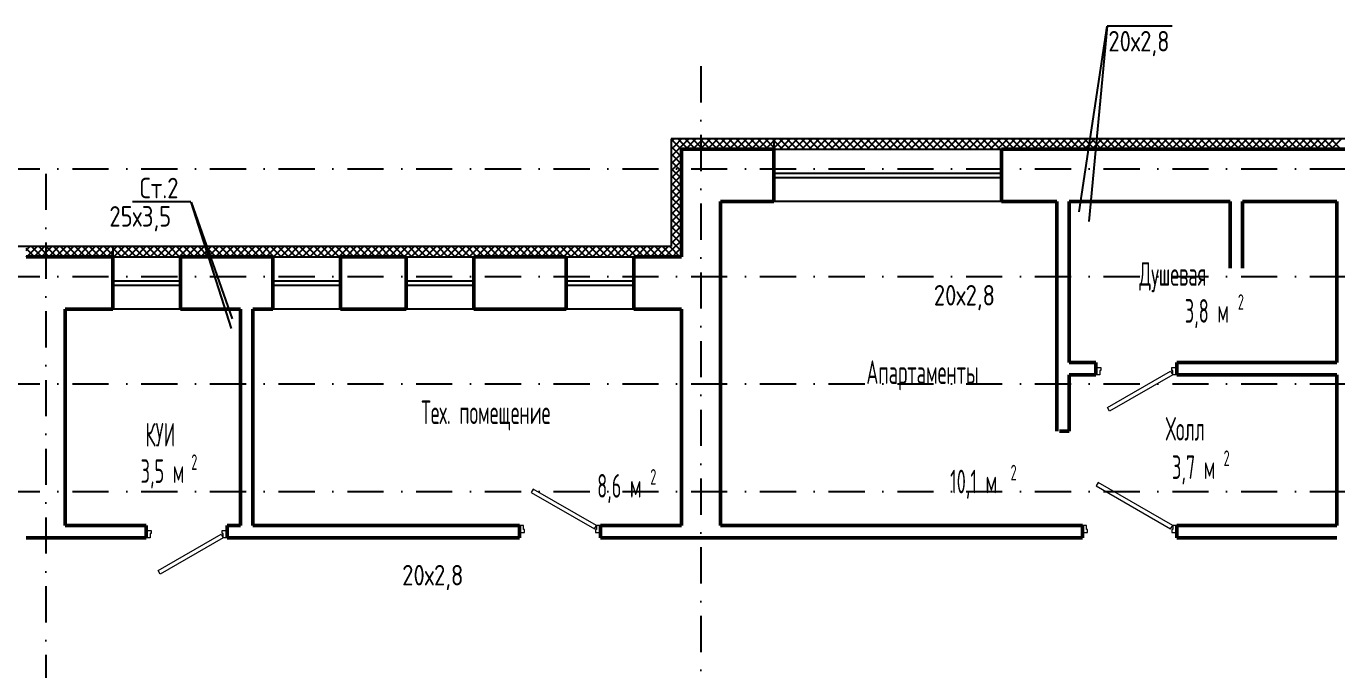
# Model space of a CAD drawing. Extents: x -1560602 to 321118, y -2308202 to -430103.
# Drawn here: x -1528714 to -1515934, y -2192684 to -2186406 of the extents above; entities that cross this region are included whole.
import ezdxf
from ezdxf.enums import TextEntityAlignment as Align

# ---------------------------------------------------------------- set-up
doc = ezdxf.new("R2010")
doc.units = 0
doc.header["$MEASUREMENT"] = 0
doc.linetypes.add('Dot & Dashed', pattern=[670.277762, 352.777767, -176.388884, 0, -141.111112])
doc.linetypes.add('Штрихпунктирная', pattern=[0.670278, 0.352778, -0.176389, 0, -0.141111])
doc.layers.get('0').update_dxf_attribs({"color": 255, "linetype": 'CONTINUOUS'})
doc.layers.add('Двери', color=4, linetype='CONTINUOUS', lineweight=15)
doc.layers.add('стены', color=5, linetype='CONTINUOUS', lineweight=50)
for name, color, linetype in [('Оси', 253, 'Dot & Dashed'), ('отделка', 240, 'CONTINUOUS'), ('Текст', 7, 'CONTINUOUS'), ('Утеплитель', 6, 'CONTINUOUS')]:
    doc.layers.add(name, color=color, linetype=linetype)
doc.styles.get("Standard").update_dxf_attribs({"font": 'spds.shx', "width": 0.7, "height": 250})

msp = doc.modelspace()

# ---------------------------------------------------------------- linework, layer by layer
at = {"color": 0}
for p, q in [((-1518445.8, -2188215.6, 0), (-1518172.9, -2186406.1, 0)), ((-1518172.9, -2186406.1, 0), (-1518351.9, -2188309.6, 0)), ((-1517538.9, -2186406.1, 0), (-1518172.9, -2186406.1, 0)), ((-1527107.9, -2188118.3, 0), (-1527678.1, -2188118.3, 0)), ((-1526711.1, -2189355.2, 0), (-1527106.8, -2188121.6, 0)), ((-1527106.8, -2188121.6, 0), (-1526707, -2189261.2, 0))]:
    msp.add_line(p, q, dxfattribs=at)
at = {"layer": 'Двери', "color": 0, "linetype": 'Continuous'}
for p, q in [((-1518283.7, -2189735.8), (-1518233.7, -2189735.8)), ((-1518243.7, -2189805.8), (-1518283.7, -2189805.8)), ((-1518233.7, -2189765.8), (-1518243.7, -2189765.8)), ((-1518243.7, -2189765.8), (-1518243.7, -2189805.8)), ((-1518233.7, -2189735.8), (-1518233.7, -2189765.8)), ((-1518168.6, -2190126.2), (-1517553.7, -2189771.2)), ((-1517533.7, -2189805.8), (-1518148.6, -2190160.8)), ((-1517553.7, -2189771.2), (-1517533.7, -2189805.8)), ((-1517543.7, -2189765.8), (-1517543.7, -2189735.8)), ((-1517543.7, -2189735.8), (-1517493.7, -2189735.8)), ((-1517533.7, -2189765.8), (-1517543.7, -2189765.8)), ((-1517533.7, -2189805.8), (-1517533.7, -2189765.8)), ((-1517493.7, -2189805.8), (-1517533.7, -2189805.8)), ((-1518148.6, -2190160.8), (-1518168.6, -2190126.2)), ((-1518261.1, -2190855.9), (-1518281.1, -2190890.5)), ((-1517533.7, -2191275.9), (-1518261.1, -2190855.9)), ((-1523768.6, -2190920.9), (-1523788.6, -2190955.5)), ((-1523788.6, -2190955.5), (-1523173.7, -2191310.5)), ((-1523153.7, -2191275.9), (-1523768.6, -2190920.9)), ((-1518281.1, -2190890.5), (-1517553.7, -2191310.5)), ((-1527543.7, -2191325.9), (-1527493.7, -2191325.9)), ((-1527493.7, -2191355.9), (-1527503.7, -2191355.9)), ((-1527503.7, -2191355.9), (-1527503.7, -2191395.9)), ((-1527493.7, -2191325.9), (-1527493.7, -2191355.9)), ((-1527428.6, -2191716.2), (-1526813.7, -2191361.2)), ((-1526813.7, -2191361.2), (-1526793.7, -2191395.9)), ((-1526803.7, -2191355.9), (-1526803.7, -2191325.9)), ((-1526803.7, -2191325.9), (-1526753.7, -2191325.9)), ((-1526793.7, -2191355.9), (-1526803.7, -2191355.9)), ((-1526793.7, -2191395.9), (-1526793.7, -2191355.9)), ((-1523863.7, -2191275.9), (-1523903.7, -2191275.9)), ((-1523903.7, -2191345.9), (-1523853.7, -2191345.9)), ((-1523863.7, -2191315.9), (-1523863.7, -2191275.9)), ((-1523853.7, -2191315.9), (-1523863.7, -2191315.9)), ((-1523853.7, -2191345.9), (-1523853.7, -2191315.9)), ((-1523173.7, -2191310.5), (-1523153.7, -2191275.9)), ((-1523153.7, -2191315.9), (-1523163.7, -2191315.9)), ((-1523163.7, -2191315.9), (-1523163.7, -2191345.9)), ((-1523163.7, -2191345.9), (-1523113.7, -2191345.9)), ((-1523113.7, -2191275.9), (-1523153.7, -2191275.9)), ((-1523153.7, -2191275.9), (-1523153.7, -2191315.9)), ((-1518373.7, -2191275.9), (-1518413.7, -2191275.9)), ((-1518413.7, -2191345.9), (-1518363.7, -2191345.9)), ((-1518373.7, -2191315.9), (-1518373.7, -2191275.9)), ((-1518363.7, -2191315.9), (-1518373.7, -2191315.9)), ((-1518363.7, -2191345.9), (-1518363.7, -2191315.9)), ((-1517553.7, -2191310.5), (-1517533.7, -2191275.9)), ((-1517533.7, -2191315.9), (-1517543.7, -2191315.9)), ((-1517543.7, -2191315.9), (-1517543.7, -2191345.9)), ((-1517543.7, -2191345.9), (-1517493.7, -2191345.9)), ((-1517493.7, -2191275.9), (-1517533.7, -2191275.9)), ((-1517533.7, -2191275.9), (-1517533.7, -2191315.9)), ((-1527503.7, -2191395.9), (-1527543.7, -2191395.9)), ((-1526793.7, -2191395.9), (-1527408.6, -2191750.9)), ((-1526753.7, -2191395.9), (-1526793.7, -2191395.9)), ((-1527408.6, -2191750.9), (-1527428.6, -2191716.2))]:
    msp.add_line(p, q, dxfattribs=at)
at = {"layer": 'Оси', "color": 0, "linetype": 'Штрихпунктирная', "lineweight": -3, "ltscale": 1000}
for p, q in [((-1522133.7, -2186796.2), (-1522133.7, -2201571.1)), ((-1556419, -2187796.2), (-1508353.7, -2187796.2)), ((-1528523.7, -2187846.2), (-1528523.7, -2201571.1)), ((-1556419, -2188846.2), (-1496963.7, -2188846.2)), ((-1556419, -2189896.2), (-1496963.7, -2189896.2)), ((-1556419, -2190946.2), (-1496963.7, -2190946.2))]:
    msp.add_line(p, q, dxfattribs=at)
at = {"layer": 'отделка', "color": 0, "ltscale": 100}
for p, q in [((-1521423.7, -2187605.8), (-1519203.7, -2187605.8)), ((-1521423.7, -2187840.8), (-1519203.7, -2187840.8)), ((-1521423.7, -2187880.8), (-1519203.7, -2187880.8)), ((-1519203.7, -2188115.8), (-1521423.7, -2188115.8)), ((-1527868.7, -2188655.8), (-1527208.7, -2188655.8)), ((-1526308.7, -2188655.8), (-1525648.7, -2188655.8)), ((-1525008.7, -2188655.8), (-1524348.7, -2188655.8)), ((-1523448.7, -2188655.8), (-1522788.7, -2188655.8)), ((-1527868.7, -2188890.8), (-1527208.7, -2188890.8)), ((-1527868.7, -2188930.8), (-1527208.7, -2188930.8)), ((-1526308.7, -2188890.8), (-1525648.7, -2188890.8)), ((-1526308.7, -2188930.8), (-1525648.7, -2188930.8)), ((-1525008.7, -2188890.8), (-1524348.7, -2188890.8)), ((-1525008.7, -2188930.8), (-1524348.7, -2188930.8)), ((-1523448.7, -2188890.8), (-1522788.7, -2188890.8)), ((-1523448.7, -2188930.8), (-1522788.7, -2188930.8)), ((-1527208.7, -2189165.8), (-1527868.7, -2189165.8)), ((-1525648.7, -2189165.8), (-1526308.7, -2189165.8)), ((-1524348.7, -2189165.8), (-1525008.7, -2189165.8)), ((-1522788.7, -2189165.8), (-1523448.7, -2189165.8))]:
    msp.add_line(p, q, dxfattribs=at)
at = {"layer": 'стены', "color": 0, "linetype": 'Continuous'}
for p, q in [((-1522323.7, -2187605.8), (-1522323.7, -2188655.8)), ((-1521423.7, -2187605.8), (-1522323.7, -2187605.8)), ((-1521423.7, -2187605.8), (-1521423.7, -2187675.8)), ((-1521423.7, -2187605.8), (-1521423.7, -2187675.8)), ((-1521423.7, -2187675.8), (-1521423.7, -2188115.8)), ((-1512283.7, -2187605.8), (-1519203.7, -2187605.8)), ((-1519203.7, -2187605.8), (-1519203.7, -2187675.8)), ((-1519203.7, -2187605.8), (-1519203.7, -2187675.8)), ((-1519203.7, -2187675.8), (-1519203.7, -2188115.8)), ((-1521943.7, -2188655.8), (-1521943.7, -2188115.8)), ((-1521943.7, -2188115.8), (-1521423.7, -2188115.8)), ((-1519203.7, -2188115.8), (-1518663.7, -2188115.8)), ((-1518663.7, -2188115.8), (-1518663.7, -2190355.9)), ((-1518543.7, -2189685.8), (-1518543.7, -2188115.8)), ((-1518543.7, -2188115.8), (-1516973.7, -2188115.8)), ((-1516973.7, -2188115.8), (-1516973.7, -2188765.8)), ((-1516853.7, -2188765.8), (-1516853.7, -2188115.8)), ((-1515933.7, -2188115.8), (-1515933.7, -2189685.8)), ((-1515933.7, -2189662.8), (-1515933.7, -2188138.8)), ((-1527868.7, -2188655.8), (-1528713.7, -2188655.8)), ((-1527868.7, -2188655.8), (-1527868.7, -2188725.8)), ((-1527868.7, -2188655.8), (-1527868.7, -2188725.8)), ((-1526308.7, -2188655.8), (-1527208.7, -2188655.8)), ((-1527208.7, -2188655.8), (-1527208.7, -2188725.8)), ((-1527208.7, -2188655.8), (-1527208.7, -2188725.8)), ((-1526308.7, -2188655.8), (-1526308.7, -2188725.8)), ((-1526308.7, -2188655.8), (-1526308.7, -2188725.8)), ((-1525008.7, -2188655.8), (-1525648.7, -2188655.8)), ((-1525648.7, -2188655.8), (-1525648.7, -2188725.8)), ((-1525648.7, -2188655.8), (-1525648.7, -2188725.8)), ((-1525008.7, -2188655.8), (-1525008.7, -2188725.8)), ((-1525008.7, -2188655.8), (-1525008.7, -2188725.8)), ((-1523448.7, -2188655.8), (-1524348.7, -2188655.8)), ((-1524348.7, -2188655.8), (-1524348.7, -2188725.8)), ((-1524348.7, -2188655.8), (-1524348.7, -2188725.8)), ((-1523448.7, -2188655.8), (-1523448.7, -2188725.8)), ((-1523448.7, -2188655.8), (-1523448.7, -2188725.8)), ((-1522323.7, -2188655.8), (-1522788.7, -2188655.8)), ((-1522788.7, -2188655.8), (-1522788.7, -2188725.8)), ((-1522788.7, -2188655.8), (-1522788.7, -2188725.8)), ((-1521943.7, -2189165.8), (-1521943.7, -2188655.8)), ((-1527868.7, -2188725.8), (-1527868.7, -2189165.8)), ((-1527208.7, -2188725.8), (-1527208.7, -2189165.8)), ((-1526308.7, -2188725.8), (-1526308.7, -2189165.8)), ((-1525648.7, -2188725.8), (-1525648.7, -2189165.8)), ((-1525008.7, -2188725.8), (-1525008.7, -2189165.8)), ((-1524348.7, -2188725.8), (-1524348.7, -2189165.8)), ((-1523448.7, -2188725.8), (-1523448.7, -2189165.8)), ((-1522788.7, -2188725.8), (-1522788.7, -2189165.8)), ((-1521943.7, -2188715.9), (-1521943.7, -2191275.9)), ((-1528333.7, -2191275.9), (-1528333.7, -2189165.8)), ((-1528333.7, -2189165.8), (-1527868.7, -2189165.8)), ((-1527208.7, -2189165.8), (-1526623.7, -2189165.8)), ((-1526623.7, -2189165.8), (-1526623.7, -2191275.9)), ((-1526503.7, -2191275.9), (-1526503.7, -2189165.8)), ((-1526503.7, -2189165.8), (-1526308.7, -2189165.8)), ((-1525648.7, -2189165.8), (-1525008.7, -2189165.8)), ((-1524348.7, -2189165.8), (-1523448.7, -2189165.8)), ((-1522788.7, -2189165.8), (-1522323.7, -2189165.8)), ((-1522323.7, -2189165.8), (-1522323.7, -2191275.9)), ((-1521943.7, -2191275.9), (-1521943.7, -2189165.8)), ((-1518283.7, -2189685.8), (-1518543.7, -2189685.8)), ((-1515933.7, -2189685.8), (-1517493.7, -2189685.8)), ((-1518543.7, -2189805.8), (-1518283.7, -2189805.8)), ((-1518543.7, -2190355.9), (-1518543.7, -2189805.8)), ((-1517493.7, -2189805.8), (-1515933.7, -2189805.8)), ((-1515933.7, -2189805.8), (-1515933.7, -2191275.9)), ((-1518638.7, -2190355.9), (-1518543.7, -2190355.9)), ((-1527543.7, -2191275.9), (-1528333.7, -2191275.9)), ((-1526623.7, -2191275.9), (-1526753.7, -2191275.9)), ((-1523903.7, -2191275.9), (-1526503.7, -2191275.9)), ((-1522323.7, -2191275.9), (-1523113.7, -2191275.9)), ((-1518413.7, -2191275.9), (-1521943.7, -2191275.9)), ((-1515933.7, -2191275.9), (-1517493.7, -2191275.9)), ((-1528333.7, -2191395.9), (-1528713.7, -2191395.9)), ((-1528333.7, -2191395.9), (-1527543.7, -2191395.9)), ((-1526753.7, -2191395.9), (-1523903.7, -2191395.9)), ((-1523113.7, -2191395.9), (-1522323.7, -2191395.9)), ((-1522323.7, -2191395.9), (-1521943.7, -2191395.9)), ((-1521943.7, -2191395.9), (-1518413.7, -2191395.9)), ((-1517493.7, -2191395.9), (-1515933.7, -2191395.9))]:
    msp.add_line(p, q, dxfattribs=at)
at = {"layer": 'стены', "color": 0, "ltscale": 100}
for p, q in [((-1516853.7, -2188115.8), (-1515933.7, -2188115.8)), ((-1518283.7, -2189685.8), (-1518283.7, -2189805.8)), ((-1517493.7, -2189685.8), (-1517493.7, -2189805.8)), ((-1527543.7, -2191275.9), (-1527543.7, -2191395.9)), ((-1526753.7, -2191275.9), (-1526753.7, -2191395.9)), ((-1523903.7, -2191275.9), (-1523903.7, -2191395.9)), ((-1523113.7, -2191275.9), (-1523113.7, -2191395.9)), ((-1518413.7, -2191275.9), (-1518413.7, -2191395.9)), ((-1517493.7, -2191275.9), (-1517493.7, -2191395.9))]:
    msp.add_line(p, q, dxfattribs=at)
at = {"layer": 'Утеплитель', "color": 0, "linetype": 'Continuous'}
for p, q in [((-1522423.7, -2187505.8), (-1522423.7, -2188555.8)), ((-1521423.7, -2187505.8), (-1522423.7, -2187505.8)), ((-1522408.8, -2187524.9), (-1522423.7, -2187509.9)), ((-1522423.7, -2187535.1), (-1522410.9, -2187522.2)), ((-1522410.9, -2187522.2), (-1522394.5, -2187505.8)), ((-1522327.8, -2187605.8), (-1522408.8, -2187524.9)), ((-1522379.7, -2187561.8), (-1522323.8, -2187505.8)), ((-1522323.7, -2187539.2), (-1522357.1, -2187505.8)), ((-1522323.7, -2187576.5), (-1522253.1, -2187505.8)), ((-1522257.1, -2187605.8), (-1522323.7, -2187539.2)), ((-1522186.4, -2187605.8), (-1522286.4, -2187505.8)), ((-1522282.4, -2187605.8), (-1522182.4, -2187505.8)), ((-1522115.7, -2187605.8), (-1522215.7, -2187505.8)), ((-1522211.6, -2187605.8), (-1522111.6, -2187505.8)), ((-1522044.9, -2187605.8), (-1522144.9, -2187505.8)), ((-1522140.9, -2187605.8), (-1522040.9, -2187505.8)), ((-1521974.2, -2187605.8), (-1522074.2, -2187505.8)), ((-1522070.2, -2187605.8), (-1521970.2, -2187505.8)), ((-1521903.5, -2187605.8), (-1522003.5, -2187505.8)), ((-1521999.5, -2187605.8), (-1521899.5, -2187505.8)), ((-1521832.8, -2187605.8), (-1521932.8, -2187505.8)), ((-1521928.8, -2187605.8), (-1521828.8, -2187505.8)), ((-1521762.1, -2187605.8), (-1521862.1, -2187505.8)), ((-1521858.1, -2187605.8), (-1521758.1, -2187505.8)), ((-1521691.4, -2187605.8), (-1521791.4, -2187505.8)), ((-1521787.4, -2187605.8), (-1521687.4, -2187505.8)), ((-1521620.7, -2187605.8), (-1521720.7, -2187505.8)), ((-1521716.7, -2187605.8), (-1521616.7, -2187505.8)), ((-1521550, -2187605.8), (-1521650, -2187505.8)), ((-1521646, -2187605.8), (-1521546, -2187505.8)), ((-1521479.3, -2187605.8), (-1521579.3, -2187505.8)), ((-1521575.3, -2187605.8), (-1521475.3, -2187505.8)), ((-1521423.7, -2187590.7), (-1521508.6, -2187505.8)), ((-1521504.5, -2187605.8), (-1521423.7, -2187525)), ((-1521423.7, -2187520), (-1521437.8, -2187505.8)), ((-1521423.7, -2187505.8), (-1521423.7, -2187605.8)), ((-1521423.7, -2187505.8), (-1521423.7, -2187605.8)), ((-1512283.7, -2187505.8), (-1521423.7, -2187505.8)), ((-1521423.7, -2187525), (-1521404.5, -2187505.8)), ((-1521423.7, -2187595.8), (-1521333.8, -2187505.8)), ((-1521337.8, -2187605.8), (-1521423.7, -2187520)), ((-1521267.1, -2187605.8), (-1521367.1, -2187505.8)), ((-1521363.1, -2187605.8), (-1521263.1, -2187505.8)), ((-1521196.4, -2187605.8), (-1521296.4, -2187505.8)), ((-1521292.4, -2187605.8), (-1521192.4, -2187505.8)), ((-1521125.7, -2187605.8), (-1521225.7, -2187505.8)), ((-1521221.7, -2187605.8), (-1521121.7, -2187505.8)), ((-1521055, -2187605.8), (-1521155, -2187505.8)), ((-1521151, -2187605.8), (-1521051, -2187505.8)), ((-1520984.3, -2187605.8), (-1521084.3, -2187505.8)), ((-1521080.3, -2187605.8), (-1520980.3, -2187505.8)), ((-1520913.6, -2187605.8), (-1521013.6, -2187505.8)), ((-1521009.6, -2187605.8), (-1520909.6, -2187505.8)), ((-1520842.9, -2187605.8), (-1520942.9, -2187505.8)), ((-1520938.9, -2187605.8), (-1520838.9, -2187505.8)), ((-1520772.2, -2187605.8), (-1520872.2, -2187505.8)), ((-1520868.1, -2187605.8), (-1520768.1, -2187505.8)), ((-1520701.4, -2187605.8), (-1520801.4, -2187505.8)), ((-1520797.4, -2187605.8), (-1520697.4, -2187505.8)), ((-1520630.7, -2187605.8), (-1520730.7, -2187505.8)), ((-1520726.7, -2187605.8), (-1520626.7, -2187505.8)), ((-1520560, -2187605.8), (-1520660, -2187505.8)), ((-1520656, -2187605.8), (-1520556, -2187505.8)), ((-1520489.3, -2187605.8), (-1520589.3, -2187505.8)), ((-1520585.3, -2187605.8), (-1520485.3, -2187505.8)), ((-1520418.6, -2187605.8), (-1520518.6, -2187505.8)), ((-1520514.6, -2187605.8), (-1520414.6, -2187505.8)), ((-1520347.9, -2187605.8), (-1520447.9, -2187505.8)), ((-1520443.9, -2187605.8), (-1520343.9, -2187505.8)), ((-1520277.2, -2187605.8), (-1520377.2, -2187505.8)), ((-1520373.2, -2187605.8), (-1520273.2, -2187505.8)), ((-1520206.5, -2187605.8), (-1520306.5, -2187505.8)), ((-1520302.5, -2187605.8), (-1520202.5, -2187505.8)), ((-1520135.8, -2187605.8), (-1520235.8, -2187505.8)), ((-1520231.8, -2187605.8), (-1520131.8, -2187505.8)), ((-1520065, -2187605.8), (-1520165, -2187505.8)), ((-1520161, -2187605.8), (-1520061, -2187505.8)), ((-1519994.3, -2187605.8), (-1520094.3, -2187505.8)), ((-1520090.3, -2187605.8), (-1519990.3, -2187505.8)), ((-1519923.6, -2187605.8), (-1520023.6, -2187505.8)), ((-1520019.6, -2187605.8), (-1519919.6, -2187505.8)), ((-1519852.9, -2187605.8), (-1519952.9, -2187505.8)), ((-1519948.9, -2187605.8), (-1519848.9, -2187505.8)), ((-1519782.2, -2187605.8), (-1519882.2, -2187505.8)), ((-1519878.2, -2187605.8), (-1519778.2, -2187505.8)), ((-1519711.5, -2187605.8), (-1519811.5, -2187505.8)), ((-1519807.5, -2187605.8), (-1519707.5, -2187505.8)), ((-1519640.8, -2187605.8), (-1519740.8, -2187505.8)), ((-1519736.8, -2187605.8), (-1519636.8, -2187505.8)), ((-1519570.1, -2187605.8), (-1519670.1, -2187505.8)), ((-1519666.1, -2187605.8), (-1519566.1, -2187505.8)), ((-1519499.4, -2187605.8), (-1519599.4, -2187505.8)), ((-1519595.4, -2187605.8), (-1519495.4, -2187505.8)), ((-1519428.7, -2187605.8), (-1519528.7, -2187505.8)), ((-1519524.6, -2187605.8), (-1519424.6, -2187505.8)), ((-1519357.9, -2187605.8), (-1519457.9, -2187505.8)), ((-1519453.9, -2187605.8), (-1519353.9, -2187505.8)), ((-1519287.2, -2187605.8), (-1519387.2, -2187505.8)), ((-1519383.2, -2187605.8), (-1519283.2, -2187505.8)), ((-1519216.5, -2187605.8), (-1519316.5, -2187505.8)), ((-1519312.5, -2187605.8), (-1519212.5, -2187505.8)), ((-1519145.8, -2187605.8), (-1519245.8, -2187505.8)), ((-1519241.8, -2187605.8), (-1519141.8, -2187505.8)), ((-1519075.1, -2187605.8), (-1519175.1, -2187505.8)), ((-1519171.1, -2187605.8), (-1519071.1, -2187505.8)), ((-1519004.4, -2187605.8), (-1519104.4, -2187505.8)), ((-1519100.4, -2187605.8), (-1519000.4, -2187505.8)), ((-1518933.7, -2187605.8), (-1519033.7, -2187505.8)), ((-1519029.7, -2187605.8), (-1518929.7, -2187505.8)), ((-1518863, -2187605.8), (-1518963, -2187505.8)), ((-1518959, -2187605.8), (-1518859, -2187505.8)), ((-1518792.3, -2187605.8), (-1518892.3, -2187505.8)), ((-1518888.2, -2187605.8), (-1518788.2, -2187505.8)), ((-1518721.5, -2187605.8), (-1518821.5, -2187505.8)), ((-1518817.5, -2187605.8), (-1518717.5, -2187505.8)), ((-1518650.8, -2187605.8), (-1518750.8, -2187505.8)), ((-1518746.8, -2187605.8), (-1518646.8, -2187505.8)), ((-1518580.1, -2187605.8), (-1518680.1, -2187505.8)), ((-1518676.1, -2187605.8), (-1518576.1, -2187505.8)), ((-1518509.4, -2187605.8), (-1518609.4, -2187505.8)), ((-1518605.4, -2187605.8), (-1518505.4, -2187505.8)), ((-1518438.7, -2187605.8), (-1518538.7, -2187505.8)), ((-1518534.7, -2187605.8), (-1518434.7, -2187505.8)), ((-1518368, -2187605.8), (-1518468, -2187505.8)), ((-1518464, -2187605.8), (-1518364, -2187505.8)), ((-1518297.3, -2187605.8), (-1518397.3, -2187505.8)), ((-1518393.3, -2187605.8), (-1518293.3, -2187505.8)), ((-1518226.6, -2187605.8), (-1518326.6, -2187505.8)), ((-1518322.6, -2187605.8), (-1518222.6, -2187505.8)), ((-1518155.9, -2187605.8), (-1518255.9, -2187505.8)), ((-1518251.9, -2187605.8), (-1518151.9, -2187505.8)), ((-1518085.1, -2187605.8), (-1518185.1, -2187505.8)), ((-1518181.1, -2187605.8), (-1518081.1, -2187505.8)), ((-1518014.4, -2187605.8), (-1518114.4, -2187505.8)), ((-1518110.4, -2187605.8), (-1518010.4, -2187505.8)), ((-1517943.7, -2187605.8), (-1518043.7, -2187505.8)), ((-1518039.7, -2187605.8), (-1517939.7, -2187505.8)), ((-1517873, -2187605.8), (-1517973, -2187505.8)), ((-1517969, -2187605.8), (-1517869, -2187505.8)), ((-1517802.3, -2187605.8), (-1517902.3, -2187505.8)), ((-1517898.3, -2187605.8), (-1517798.3, -2187505.8)), ((-1517731.6, -2187605.8), (-1517831.6, -2187505.8)), ((-1517827.6, -2187605.8), (-1517727.6, -2187505.8)), ((-1517660.9, -2187605.8), (-1517760.9, -2187505.8)), ((-1517756.9, -2187605.8), (-1517656.9, -2187505.8)), ((-1517590.2, -2187605.8), (-1517690.2, -2187505.8)), ((-1517686.2, -2187605.8), (-1517586.2, -2187505.8)), ((-1517519.5, -2187605.8), (-1517619.5, -2187505.8)), ((-1517615.5, -2187605.8), (-1517515.5, -2187505.8)), ((-1517448.8, -2187605.8), (-1517548.8, -2187505.8)), ((-1517544.7, -2187605.8), (-1517444.7, -2187505.8)), ((-1517378, -2187605.8), (-1517478, -2187505.8)), ((-1517474, -2187605.8), (-1517374, -2187505.8)), ((-1517307.3, -2187605.8), (-1517407.3, -2187505.8)), ((-1517403.3, -2187605.8), (-1517303.3, -2187505.8)), ((-1517236.6, -2187605.8), (-1517336.6, -2187505.8)), ((-1517332.6, -2187605.8), (-1517232.6, -2187505.8)), ((-1517165.9, -2187605.8), (-1517265.9, -2187505.8)), ((-1517261.9, -2187605.8), (-1517161.9, -2187505.8)), ((-1517095.2, -2187605.8), (-1517195.2, -2187505.8)), ((-1517191.2, -2187605.8), (-1517091.2, -2187505.8)), ((-1517024.5, -2187605.8), (-1517124.5, -2187505.8)), ((-1517120.5, -2187605.8), (-1517020.5, -2187505.8)), ((-1516953.8, -2187605.8), (-1517053.8, -2187505.8)), ((-1517049.8, -2187605.8), (-1516949.8, -2187505.8)), ((-1516883.1, -2187605.8), (-1516983.1, -2187505.8)), ((-1516979.1, -2187605.8), (-1516879.1, -2187505.8)), ((-1516812.4, -2187605.8), (-1516912.4, -2187505.8)), ((-1516908.3, -2187605.8), (-1516808.3, -2187505.8)), ((-1516741.6, -2187605.8), (-1516841.6, -2187505.8)), ((-1516837.6, -2187605.8), (-1516737.6, -2187505.8)), ((-1516670.9, -2187605.8), (-1516770.9, -2187505.8)), ((-1516766.9, -2187605.8), (-1516666.9, -2187505.8)), ((-1516600.2, -2187605.8), (-1516700.2, -2187505.8)), ((-1516696.2, -2187605.8), (-1516596.2, -2187505.8)), ((-1516529.5, -2187605.8), (-1516629.5, -2187505.8)), ((-1516625.5, -2187605.8), (-1516525.5, -2187505.8)), ((-1516458.8, -2187605.8), (-1516558.8, -2187505.8)), ((-1516554.8, -2187605.8), (-1516454.8, -2187505.8)), ((-1516388.1, -2187605.8), (-1516488.1, -2187505.8)), ((-1516484.1, -2187605.8), (-1516384.1, -2187505.8)), ((-1516317.4, -2187605.8), (-1516417.4, -2187505.8)), ((-1516413.4, -2187605.8), (-1516313.4, -2187505.8)), ((-1516246.7, -2187605.8), (-1516346.7, -2187505.8)), ((-1516342.7, -2187605.8), (-1516242.7, -2187505.8)), ((-1516176, -2187605.8), (-1516276, -2187505.8)), ((-1516272, -2187605.8), (-1516172, -2187505.8)), ((-1516105.2, -2187605.8), (-1516205.2, -2187505.8)), ((-1516201.2, -2187605.8), (-1516101.2, -2187505.8)), ((-1516034.5, -2187605.8), (-1516134.5, -2187505.8)), ((-1516130.5, -2187605.8), (-1516030.5, -2187505.8)), ((-1515963.8, -2187605.8), (-1516063.8, -2187505.8)), ((-1516059.8, -2187605.8), (-1515959.8, -2187505.8)), ((-1515893.1, -2187605.8), (-1515993.1, -2187505.8)), ((-1515989.1, -2187605.8), (-1515889.1, -2187505.8)), ((-1522423.7, -2187605.8), (-1522379.7, -2187561.8)), ((-1522398.5, -2187605.8), (-1522423.7, -2187580.6)), ((-1522423.7, -2187676.5), (-1522353.1, -2187605.8)), ((-1522423.7, -2187747.2), (-1522323.7, -2187647.2)), ((-1522323.7, -2187751.3), (-1522423.7, -2187651.3)), ((-1522323.7, -2187680.6), (-1522398.5, -2187605.8)), ((-1522353.1, -2187605.8), (-1522348.6, -2187601.4)), ((-1522348.6, -2187601.4), (-1522323.7, -2187576.5)), ((-1521433.8, -2187605.8), (-1521423.7, -2187595.8)), ((-1521408.6, -2187605.8), (-1521423.7, -2187590.7)), ((-1522423.7, -2187817.9), (-1522323.7, -2187717.9)), ((-1522323.7, -2187822), (-1522423.7, -2187722)), ((-1522423.7, -2187888.6), (-1522323.7, -2187788.6)), ((-1522323.7, -2187892.7), (-1522423.7, -2187792.7)), ((-1522423.7, -2187959.4), (-1522323.7, -2187859.4)), ((-1522323.7, -2187963.5), (-1522423.7, -2187863.5)), ((-1522423.7, -2188030.1), (-1522323.7, -2187930.1)), ((-1522323.7, -2188034.2), (-1522423.7, -2187934.2)), ((-1522423.7, -2188100.8), (-1522323.7, -2188000.8)), ((-1522323.7, -2188104.9), (-1522423.7, -2188004.9)), ((-1522423.7, -2188171.5), (-1522323.7, -2188071.5)), ((-1522323.7, -2188175.6), (-1522423.7, -2188075.6)), ((-1522423.7, -2188242.2), (-1522323.7, -2188142.2)), ((-1522323.7, -2188246.3), (-1522423.7, -2188146.3)), ((-1522423.7, -2188312.9), (-1522323.7, -2188212.9)), ((-1522323.7, -2188317), (-1522423.7, -2188217)), ((-1522423.7, -2188383.6), (-1522323.7, -2188283.6)), ((-1522323.7, -2188387.7), (-1522423.7, -2188287.7)), ((-1522423.7, -2188454.3), (-1522323.7, -2188354.3)), ((-1522323.7, -2188458.4), (-1522423.7, -2188358.4)), ((-1522423.7, -2188525), (-1522323.7, -2188425)), ((-1522323.7, -2188529.1), (-1522423.7, -2188429.1)), ((-1527868.7, -2188555.8), (-1528813.7, -2188555.8)), ((-1528713.7, -2188592.5), (-1528677.1, -2188555.8)), ((-1528631.7, -2188655.8), (-1528713.7, -2188573.8)), ((-1528706.4, -2188655.8), (-1528606.4, -2188555.8)), ((-1528561, -2188655.8), (-1528661, -2188555.8)), ((-1528635.7, -2188655.8), (-1528535.7, -2188555.8)), ((-1528490.3, -2188655.8), (-1528590.3, -2188555.8)), ((-1528565, -2188655.8), (-1528465, -2188555.8)), ((-1528419.6, -2188655.8), (-1528519.6, -2188555.8)), ((-1528494.2, -2188655.8), (-1528394.2, -2188555.8)), ((-1528348.9, -2188655.8), (-1528448.9, -2188555.8)), ((-1528423.5, -2188655.8), (-1528323.5, -2188555.8)), ((-1528278.1, -2188655.8), (-1528378.1, -2188555.8)), ((-1528352.8, -2188655.8), (-1528252.8, -2188555.8)), ((-1528207.4, -2188655.8), (-1528307.4, -2188555.8)), ((-1528282.1, -2188655.8), (-1528182.1, -2188555.8)), ((-1528136.7, -2188655.8), (-1528236.7, -2188555.8)), ((-1528211.4, -2188655.8), (-1528111.4, -2188555.8)), ((-1528066, -2188655.8), (-1528166, -2188555.8)), ((-1528140.7, -2188655.8), (-1528040.7, -2188555.8)), ((-1527995.3, -2188655.8), (-1528095.3, -2188555.8)), ((-1528070, -2188655.8), (-1527970, -2188555.8)), ((-1527924.6, -2188655.8), (-1528024.6, -2188555.8)), ((-1527999.3, -2188655.8), (-1527899.3, -2188555.8)), ((-1527868.7, -2188641), (-1527953.9, -2188555.8)), ((-1527868.7, -2188570.3), (-1527883.2, -2188555.8)), ((-1527868.7, -2188555.8), (-1527868.7, -2188655.8)), ((-1527868.7, -2188555.8), (-1527868.7, -2188655.8)), ((-1522423.7, -2188555.8), (-1527868.7, -2188555.8)), ((-1527868.7, -2188596), (-1527828.6, -2188555.8)), ((-1527783.2, -2188655.8), (-1527868.7, -2188570.3)), ((-1527857.8, -2188655.8), (-1527757.8, -2188555.8)), ((-1527712.5, -2188655.8), (-1527812.5, -2188555.8)), ((-1527787.1, -2188655.8), (-1527687.1, -2188555.8)), ((-1527641.8, -2188655.8), (-1527741.8, -2188555.8)), ((-1527716.4, -2188655.8), (-1527616.4, -2188555.8)), ((-1527571, -2188655.8), (-1527671, -2188555.8)), ((-1527645.7, -2188655.8), (-1527545.7, -2188555.8)), ((-1527500.3, -2188655.8), (-1527600.3, -2188555.8)), ((-1527575, -2188655.8), (-1527475, -2188555.8)), ((-1527429.6, -2188655.8), (-1527529.6, -2188555.8)), ((-1527504.3, -2188655.8), (-1527404.3, -2188555.8)), ((-1527358.9, -2188655.8), (-1527458.9, -2188555.8)), ((-1527433.6, -2188655.8), (-1527333.6, -2188555.8)), ((-1527288.2, -2188655.8), (-1527388.2, -2188555.8)), ((-1527362.9, -2188655.8), (-1527262.9, -2188555.8)), ((-1527217.5, -2188655.8), (-1527317.5, -2188555.8)), ((-1527292.2, -2188655.8), (-1527192.2, -2188555.8)), ((-1527146.8, -2188655.8), (-1527246.8, -2188555.8)), ((-1527221.4, -2188655.8), (-1527121.4, -2188555.8)), ((-1527076.1, -2188655.8), (-1527176.1, -2188555.8)), ((-1527150.7, -2188655.8), (-1527050.7, -2188555.8)), ((-1527005.4, -2188655.8), (-1527105.4, -2188555.8)), ((-1527080, -2188655.8), (-1526980, -2188555.8)), ((-1526934.6, -2188655.8), (-1527034.6, -2188555.8)), ((-1527009.3, -2188655.8), (-1526909.3, -2188555.8)), ((-1526863.9, -2188655.8), (-1526963.9, -2188555.8)), ((-1526938.6, -2188655.8), (-1526838.6, -2188555.8)), ((-1526793.2, -2188655.8), (-1526893.2, -2188555.8)), ((-1526867.9, -2188655.8), (-1526767.9, -2188555.8)), ((-1526722.5, -2188655.8), (-1526822.5, -2188555.8)), ((-1526797.2, -2188655.8), (-1526697.2, -2188555.8)), ((-1526651.8, -2188655.8), (-1526751.8, -2188555.8)), ((-1526726.5, -2188655.8), (-1526626.5, -2188555.8)), ((-1526581.1, -2188655.8), (-1526681.1, -2188555.8)), ((-1526655.8, -2188655.8), (-1526555.8, -2188555.8)), ((-1526510.4, -2188655.8), (-1526610.4, -2188555.8)), ((-1526585.1, -2188655.8), (-1526485.1, -2188555.8)), ((-1526439.7, -2188655.8), (-1526539.7, -2188555.8)), ((-1526514.3, -2188655.8), (-1526414.3, -2188555.8)), ((-1526369, -2188655.8), (-1526469, -2188555.8)), ((-1526443.6, -2188655.8), (-1526343.6, -2188555.8)), ((-1526298.2, -2188655.8), (-1526398.2, -2188555.8)), ((-1526372.9, -2188655.8), (-1526272.9, -2188555.8)), ((-1526227.5, -2188655.8), (-1526327.5, -2188555.8)), ((-1526302.2, -2188655.8), (-1526202.2, -2188555.8)), ((-1526156.8, -2188655.8), (-1526256.8, -2188555.8)), ((-1526231.5, -2188655.8), (-1526131.5, -2188555.8)), ((-1526086.1, -2188655.8), (-1526186.1, -2188555.8)), ((-1526160.8, -2188655.8), (-1526060.8, -2188555.8)), ((-1526015.4, -2188655.8), (-1526115.4, -2188555.8)), ((-1526090.1, -2188655.8), (-1525990.1, -2188555.8)), ((-1525944.7, -2188655.8), (-1526044.7, -2188555.8)), ((-1526019.4, -2188655.8), (-1525919.4, -2188555.8)), ((-1525874, -2188655.8), (-1525974, -2188555.8)), ((-1525948.7, -2188655.8), (-1525848.7, -2188555.8)), ((-1525803.3, -2188655.8), (-1525903.3, -2188555.8)), ((-1525877.9, -2188655.8), (-1525777.9, -2188555.8)), ((-1525732.6, -2188655.8), (-1525832.6, -2188555.8)), ((-1525807.2, -2188655.8), (-1525707.2, -2188555.8)), ((-1525661.9, -2188655.8), (-1525761.9, -2188555.8)), ((-1525736.5, -2188655.8), (-1525636.5, -2188555.8)), ((-1525591.1, -2188655.8), (-1525691.1, -2188555.8)), ((-1525665.8, -2188655.8), (-1525565.8, -2188555.8)), ((-1525520.4, -2188655.8), (-1525620.4, -2188555.8)), ((-1525595.1, -2188655.8), (-1525495.1, -2188555.8)), ((-1525449.7, -2188655.8), (-1525549.7, -2188555.8)), ((-1525524.4, -2188655.8), (-1525424.4, -2188555.8)), ((-1525379, -2188655.8), (-1525479, -2188555.8)), ((-1525453.7, -2188655.8), (-1525353.7, -2188555.8)), ((-1525308.3, -2188655.8), (-1525408.3, -2188555.8)), ((-1525383, -2188655.8), (-1525283, -2188555.8)), ((-1525237.6, -2188655.8), (-1525337.6, -2188555.8)), ((-1525312.3, -2188655.8), (-1525212.3, -2188555.8)), ((-1525166.9, -2188655.8), (-1525266.9, -2188555.8)), ((-1525241.5, -2188655.8), (-1525141.5, -2188555.8)), ((-1525096.2, -2188655.8), (-1525196.2, -2188555.8)), ((-1525170.8, -2188655.8), (-1525070.8, -2188555.8)), ((-1525025.5, -2188655.8), (-1525125.5, -2188555.8)), ((-1525100.1, -2188655.8), (-1525000.1, -2188555.8)), ((-1524954.7, -2188655.8), (-1525054.7, -2188555.8)), ((-1525029.4, -2188655.8), (-1524929.4, -2188555.8)), ((-1524884, -2188655.8), (-1524984, -2188555.8)), ((-1524958.7, -2188655.8), (-1524858.7, -2188555.8)), ((-1524813.3, -2188655.8), (-1524913.3, -2188555.8)), ((-1524888, -2188655.8), (-1524788, -2188555.8)), ((-1524742.6, -2188655.8), (-1524842.6, -2188555.8)), ((-1524817.3, -2188655.8), (-1524717.3, -2188555.8)), ((-1524671.9, -2188655.8), (-1524771.9, -2188555.8)), ((-1524746.6, -2188655.8), (-1524646.6, -2188555.8)), ((-1524601.2, -2188655.8), (-1524701.2, -2188555.8)), ((-1524675.9, -2188655.8), (-1524575.9, -2188555.8)), ((-1524530.5, -2188655.8), (-1524630.5, -2188555.8)), ((-1524605.2, -2188655.8), (-1524505.2, -2188555.8)), ((-1524459.8, -2188655.8), (-1524559.8, -2188555.8)), ((-1524534.4, -2188655.8), (-1524434.4, -2188555.8)), ((-1524389.1, -2188655.8), (-1524489.1, -2188555.8)), ((-1524463.7, -2188655.8), (-1524363.7, -2188555.8)), ((-1524318.3, -2188655.8), (-1524418.3, -2188555.8)), ((-1524393, -2188655.8), (-1524293, -2188555.8)), ((-1524247.6, -2188655.8), (-1524347.6, -2188555.8)), ((-1524322.3, -2188655.8), (-1524222.3, -2188555.8)), ((-1524176.9, -2188655.8), (-1524276.9, -2188555.8)), ((-1524251.6, -2188655.8), (-1524151.6, -2188555.8)), ((-1524106.2, -2188655.8), (-1524206.2, -2188555.8)), ((-1524180.9, -2188655.8), (-1524080.9, -2188555.8)), ((-1524035.5, -2188655.8), (-1524135.5, -2188555.8)), ((-1524110.2, -2188655.8), (-1524010.2, -2188555.8)), ((-1523964.8, -2188655.8), (-1524064.8, -2188555.8)), ((-1524039.5, -2188655.8), (-1523939.5, -2188555.8)), ((-1523894.1, -2188655.8), (-1523994.1, -2188555.8)), ((-1523968.8, -2188655.8), (-1523868.8, -2188555.8)), ((-1523823.4, -2188655.8), (-1523923.4, -2188555.8)), ((-1523898, -2188655.8), (-1523798, -2188555.8)), ((-1523752.7, -2188655.8), (-1523852.7, -2188555.8)), ((-1523827.3, -2188655.8), (-1523727.3, -2188555.8)), ((-1523682, -2188655.8), (-1523782, -2188555.8)), ((-1523756.6, -2188655.8), (-1523656.6, -2188555.8)), ((-1523611.2, -2188655.8), (-1523711.2, -2188555.8)), ((-1523685.9, -2188655.8), (-1523585.9, -2188555.8)), ((-1523540.5, -2188655.8), (-1523640.5, -2188555.8)), ((-1523615.2, -2188655.8), (-1523515.2, -2188555.8)), ((-1523469.8, -2188655.8), (-1523569.8, -2188555.8)), ((-1523544.5, -2188655.8), (-1523444.5, -2188555.8)), ((-1523399.1, -2188655.8), (-1523499.1, -2188555.8)), ((-1523473.8, -2188655.8), (-1523373.8, -2188555.8)), ((-1523328.4, -2188655.8), (-1523428.4, -2188555.8)), ((-1523403.1, -2188655.8), (-1523303.1, -2188555.8)), ((-1523257.7, -2188655.8), (-1523357.7, -2188555.8)), ((-1523332.4, -2188655.8), (-1523232.4, -2188555.8)), ((-1523187, -2188655.8), (-1523287, -2188555.8)), ((-1523261.6, -2188655.8), (-1523161.6, -2188555.8)), ((-1523116.3, -2188655.8), (-1523216.3, -2188555.8)), ((-1523190.9, -2188655.8), (-1523090.9, -2188555.8)), ((-1523045.6, -2188655.8), (-1523145.6, -2188555.8)), ((-1523120.2, -2188655.8), (-1523020.2, -2188555.8)), ((-1522974.8, -2188655.8), (-1523074.8, -2188555.8)), ((-1523049.5, -2188655.8), (-1522949.5, -2188555.8)), ((-1522904.1, -2188655.8), (-1523004.1, -2188555.8)), ((-1522978.8, -2188655.8), (-1522878.8, -2188555.8)), ((-1522833.4, -2188655.8), (-1522933.4, -2188555.8)), ((-1522908.1, -2188655.8), (-1522808.1, -2188555.8)), ((-1522762.7, -2188655.8), (-1522862.7, -2188555.8)), ((-1522837.4, -2188655.8), (-1522737.4, -2188555.8)), ((-1522692, -2188655.8), (-1522792, -2188555.8)), ((-1522766.7, -2188655.8), (-1522666.7, -2188555.8)), ((-1522621.3, -2188655.8), (-1522721.3, -2188555.8)), ((-1522696, -2188655.8), (-1522596, -2188555.8)), ((-1522550.6, -2188655.8), (-1522650.6, -2188555.8)), ((-1522625.3, -2188655.8), (-1522525.3, -2188555.8)), ((-1522479.9, -2188655.8), (-1522579.9, -2188555.8)), ((-1522554.5, -2188655.8), (-1522454.5, -2188555.8)), ((-1522409.2, -2188655.8), (-1522509.2, -2188555.8)), ((-1522338.4, -2188655.8), (-1522438.4, -2188555.8)), ((-1522323.7, -2188599.9), (-1522423.7, -2188499.9)), ((-1522403.8, -2188575.8), (-1522323.7, -2188495.8)), ((-1522368.4, -2188611.2), (-1522323.7, -2188566.5)), ((-1528702.4, -2188655.8), (-1528713.7, -2188644.5)), ((-1527928.6, -2188655.8), (-1527868.7, -2188596)), ((-1527853.9, -2188655.8), (-1527868.7, -2188641)), ((-1522483.8, -2188655.8), (-1522403.8, -2188575.8)), ((-1522413.1, -2188655.8), (-1522368.4, -2188611.2)), ((-1522342.4, -2188655.8), (-1522333.1, -2188646.5)), ((-1522333.1, -2188646.5), (-1522323.7, -2188637.2))]:
    msp.add_line(p, q, dxfattribs=at)

# ---------------------------------------------------------------- texts
at = {"color": 0}
for s, p in [('20х2,8', (-1518161.5, -2186652.3, 0)), ('25х3,5', (-1527903.1, -2188360.9, 0)), ('20х2,8', (-1519863.5, -2189130.8)), ('20х2,8', (-1525047.6, -2191861.1, 0))]:
    msp.add_text(s, height=200, dxfattribs=at).set_placement(p)
msp.add_text('Ст.2', height=200, dxfattribs=at).set_placement((-1527417.6, -2187984.6, 0), align=Align.MIDDLE_CENTER)
at = {"layer": 'Текст', "color": 0, "linetype": 'Continuous', "width": 0.7}
for s, height, p in [('Душевая', 230, (-1517860.6, -2188938.6)), ('3,8 м', 230, (-1517415.7, -2189298.4)), ('2', 151.8, (-1516898.1, -2189171.9)), ('Апартаменты', 230, (-1520520.8, -2189895.3)), ('Тех. помещение', 230, (-1524860.9, -2190287.4)), ('Холл', 230, (-1517602.1, -2190448.6)), ('КУИ', 230, (-1527551.3, -2190506)), ('2', 151.8, (-1527103.9, -2190734.6)), ('3,7 м', 230, (-1517540.6, -2190822.6)), ('2', 151.8, (-1517036.9, -2190696.1)), ('3,5 м', 230, (-1527598, -2190861.1)), ('2', 151.8, (-1522627.7, -2190877.9)), ('10,1 м', 230, (-1519704.9, -2190962.8)), ('2', 151.8, (-1519114.3, -2190836.3)), ('8,6 м', 230, (-1523146.1, -2191004.4))]:
    msp.add_text(s, height=height, dxfattribs=at).set_placement(p)

doc.saveas('drawing.dxf')
